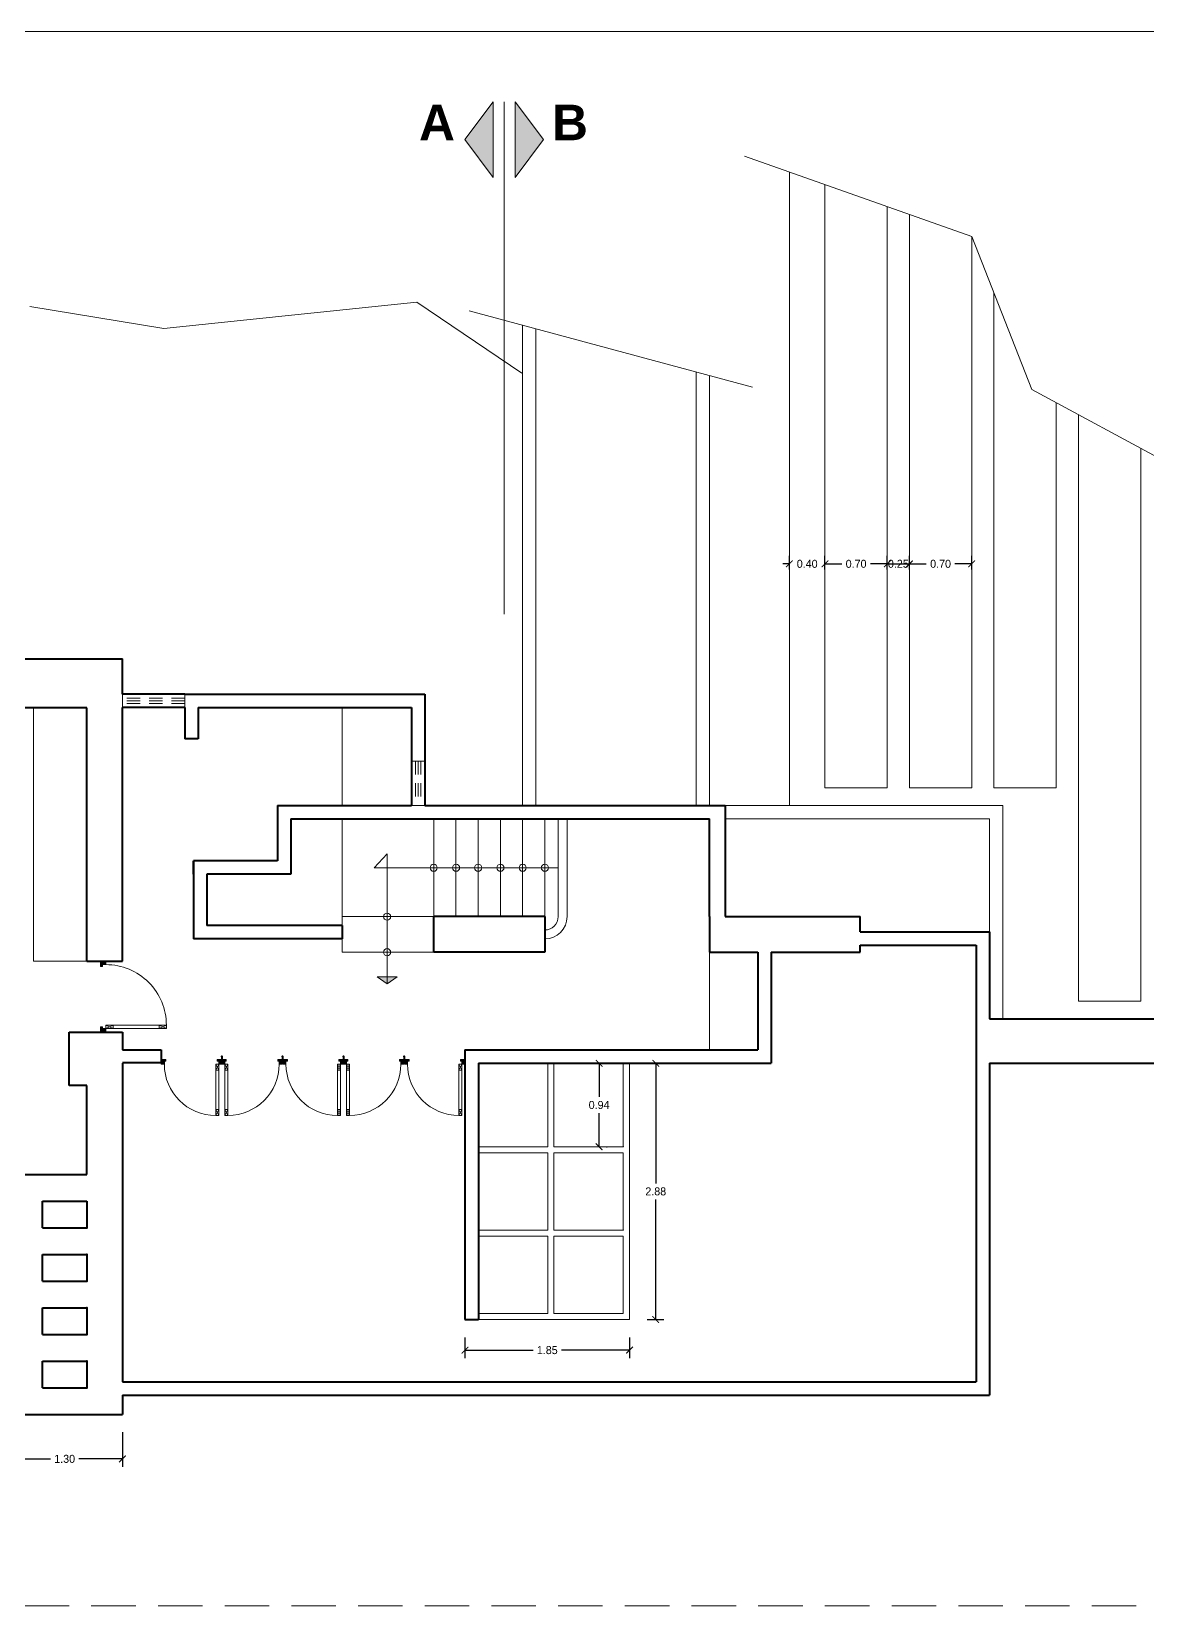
# Model space of a CAD drawing. Header units: metres. Extents: x 0 to 43.1, y 0 to 32.6.
# Drawn here: x 16.58 to 29.13, y 14.82 to 32.6 of the extents above; entities that cross this region are included whole.
import ezdxf

# ---------------------------------------------------------------- set-up
doc = ezdxf.new("R2010")
doc.units = ezdxf.units.M
doc.linetypes.add('DASHED', pattern=[0.75, 0.5, -0.25])
for name, color, linetype, lineweight in [('Ceco.NET 55', 254, 'Continuous', 9), ('doorswindows', 41, 'Continuous', 20), ('equipment', 40, 'Continuous', 15), ('names', 7, 'Continuous', 60), ('nivel', 30, 'Continuous', 13), ('projection', 136, 'DASHED', 9), ('texture', 253, 'Continuous', 9), ('topography', 132, 'Continuous', 15), ('wall high', 5, 'Continuous', 40), ('wall low', 140, 'Continuous', 20), ('window high', 130, 'DASHED', 13)]:
    doc.layers.add(name, color=color, linetype=linetype, lineweight=lineweight)
doc.styles.add('AMBIENTE', font='ARIALBD.TTF', dxfattribs={"height": 0.2})
doc.dimstyles.new('Ceco.NET', dxfattribs={"dimscale": 0.5, "dimtxt": 0.18, "dimasz": 0.15, "dimexe": 0.18, "dimexo": 0.4, "dimgap": 0.09, "dimtad": 0, "dimtih": 1, "dimtoh": 1, "dimzin": 0, "dimdsep": 46, "dimtxsty": 'Standard', "dimblk": 'ARCHTICK', "dimcen": 0.09, "dimclrd": 256, "dimclre": 256, "dimadec": 0, "dimazin": 0, "dimtfac": 1, "dimtofl": 0, "dimtmove": 0, "dimatfit": 3, "dimfxl": 1, "dimtolj": 1, "dimtzin": 0, "dimarcsym": 0})

# ---------------------------------------------------------------- blocks, each defined once
blk = doc.blocks.new('PUERTA')
at = {"layer": 'texture', "ltscale": 0.3}
h = blk.add_hatch(dxfattribs=at)
h.set_pattern_fill('ANSI31', color=256, scale=0.1, style=0)
h.set_pattern_definition([(315, (-170.025657, 504.958743), (-0.00883883476, -0.00883883476), [])])
h.paths.add_polyline_path([(0, 0), (0.05, 0), (0.075, 0), (0.075, 0.025), (0.05, 0.025), (0.05, 0.075), (0, 0.075)])
h.paths.add_polyline_path([(0.925, 0), (1, 0), (1, 0.075), (0.95, 0.075), (0.95, 0.025), (0.925, 0.025)])
for p, q in [((0.05, 0.075), (0.05, 0.925)), ((0.1, 0.925), (0.05, 0.925)), ((0.1, 0.075), (0.1, 0.925)), ((0.1, 0.825), (0.05, 0.825)), ((0, 0.075), (0.05, 0.075)), ((0, 0), (0.05, 0)), ((0.1, 0.175), (0.05, 0.175)), ((0.1, 0.075), (0.05, 0.075)), ((1, 0.075), (0.95, 0.075))]:
    blk.add_line(p, q)
at = {"ltscale": 0.3}
for p, q in [((0, 0.075), (0, 0)), ((0.05, 0.025), (0.05, 0.125)), ((0.075, 0.025), (0.05, 0.025)), ((0.075, 0), (0.05, 0)), ((0.075, 0.025), (0.075, 0)), ((0.95, 0.025), (0.925, 0.025)), ((0.925, 0.025), (0.925, 0)), ((0.95, 0.075), (0.95, 0.025)), ((1, 0.075), (1, 0)), ((0.925, 0), (1, 0))]:
    blk.add_line(p, q, dxfattribs=at)
at = {"layer": 'texture', "ltscale": 0.3}
for p, q in [((0.1, 0.825), (0.05, 0.925)), ((0.05, 0.825), (0.1, 0.925)), ((0.05, 0.075), (0.1, 0.175)), ((0.1, 0.075), (0.05, 0.175))]:
    blk.add_line(p, q, dxfattribs=at)
at = {"layer": 'texture'}
blk.add_arc((0.1, 0.075), 0.85, 0, 90, dxfattribs=at)
blk = doc.blocks.new('arrow')
at = {"ltscale": 0.3}
blk.add_hatch(color=256, dxfattribs=at).paths.add_polyline_path([(-0.078, -0.113), (0, 0), (-0.078, 0.113)])
for p, q in [((0, 0), (-0.078, 0.113)), ((-0.078, 0.113), (-0.078, -0.113)), ((0, 0), (-0.078, -0.113))]:
    blk.add_line(p, q, dxfattribs=at)
blk = doc.blocks.new('_ArchTick')
at = {"color": 0, "const_width": 0.15}
blk.add_lwpolyline([(-0.5, -0.5), (0.5, 0.5)], dxfattribs=at)
blk = doc.blocks.new('*D6')
at = {"layer": 'Defpoints', "color": 0, "ltscale": 0.3}
for p in [(23.303, 20.996), (23.303, 18.114), (23.598, 18.114)]:
    blk.add_point(p, dxfattribs=at)
at = {"layer": 'texture', "lineweight": -2, "ltscale": 0.3}
for p, q in [((23.503, 20.996), (23.688, 20.996)), ((23.598, 20.996), (23.598, 19.646)), ((23.598, 18.114), (23.598, 19.464)), ((23.503, 18.114), (23.688, 18.114))]:
    blk.add_line(p, q, dxfattribs=at)
at = {"layer": 'texture', "lineweight": -2, "ltscale": 0.3, "xscale": 0.075, "yscale": 0.075, "zscale": 0.075}
for p, rotation in [((23.598, 20.996), 90), ((23.598, 18.114), 270)]:
    blk.add_blockref('_ArchTick', p, dxfattribs=dict(at, rotation=rotation))
at = {"layer": 'texture', "color": 0, "ltscale": 0.3, "insert": (23.598, 19.555), "char_height": 0.09, "attachment_point": 5}
blk.add_mtext('\\A1;2.88', dxfattribs=at)
blk = doc.blocks.new('*D7')
at = {"layer": 'Defpoints', "color": 0, "ltscale": 0.3}
for p in [(21.453, 18.114), (23.303, 18.114), (21.453, 17.77)]:
    blk.add_point(p, dxfattribs=at)
at = {"layer": 'texture', "lineweight": -2, "ltscale": 0.3}
for p, q in [((21.453, 17.914), (21.453, 17.68)), ((23.303, 17.914), (23.303, 17.68)), ((21.453, 17.77), (22.218, 17.77)), ((23.303, 17.77), (22.539, 17.77))]:
    blk.add_line(p, q, dxfattribs=at)
at = {"layer": 'texture', "lineweight": -2, "ltscale": 0.3, "xscale": 0.075, "yscale": 0.075, "zscale": 0.075, "rotation": 180}
blk.add_blockref('_ArchTick', (21.453, 17.77), dxfattribs=at)
at = {"layer": 'texture', "lineweight": -2, "ltscale": 0.3, "xscale": 0.075, "yscale": 0.075, "zscale": 0.075}
blk.add_blockref('_ArchTick', (23.303, 17.77), dxfattribs=at)
at = {"layer": 'texture', "color": 0, "ltscale": 0.3, "insert": (22.378, 17.77), "char_height": 0.09, "attachment_point": 5}
blk.add_mtext('\\A1;1.85', dxfattribs=at)
blk = doc.blocks.new('*D8')
at = {"layer": 'Defpoints', "color": 0, "ltscale": 0.3}
for p in [(22.843, 20.996), (22.961, 20.996), (22.843, 20.058)]:
    blk.add_point(p, dxfattribs=at)
at = {"layer": 'texture', "lineweight": -2, "ltscale": 0.3}
for p, q in [((22.961, 20.996), (22.961, 20.618)), ((23.043, 20.996), (23.051, 20.996)), ((22.961, 20.058), (22.961, 20.436)), ((23.043, 20.058), (23.051, 20.058))]:
    blk.add_line(p, q, dxfattribs=at)
at = {"layer": 'texture', "lineweight": -2, "ltscale": 0.3, "xscale": 0.075, "yscale": 0.075, "zscale": 0.075}
for p, rotation in [((22.961, 20.996), 90), ((22.961, 20.058), 270)]:
    blk.add_blockref('_ArchTick', p, dxfattribs=dict(at, rotation=rotation))
at = {"layer": 'texture', "color": 0, "ltscale": 0.3, "insert": (22.961, 20.527), "char_height": 0.09, "attachment_point": 5}
blk.add_mtext('\\A1;0.94', dxfattribs=at)
blk = doc.blocks.new('*D9')
at = {"layer": 'Defpoints', "color": 0, "ltscale": 0.3}
for p in [(16.301, 17.046), (17.601, 17.046), (17.601, 16.547)]:
    blk.add_point(p, dxfattribs=at)
at = {"layer": 'texture', "lineweight": -2, "ltscale": 0.3}
for p, q in [((16.301, 16.846), (16.301, 16.457)), ((17.601, 16.846), (17.601, 16.457)), ((16.301, 16.547), (16.792, 16.547)), ((17.601, 16.547), (17.111, 16.547))]:
    blk.add_line(p, q, dxfattribs=at)
at = {"layer": 'texture', "lineweight": -2, "ltscale": 0.3, "xscale": 0.075, "yscale": 0.075, "zscale": 0.075, "rotation": 180}
blk.add_blockref('_ArchTick', (16.301, 16.547), dxfattribs=at)
at = {"layer": 'texture', "lineweight": -2, "ltscale": 0.3, "xscale": 0.075, "yscale": 0.075, "zscale": 0.075}
blk.add_blockref('_ArchTick', (17.601, 16.547), dxfattribs=at)
at = {"layer": 'texture', "color": 0, "ltscale": 0.3, "insert": (16.951, 16.547), "char_height": 0.09, "attachment_point": 5}
blk.add_mtext('\\A1;1.30', dxfattribs=at)
blk = doc.blocks.new('*D17')
at = {"layer": 'Defpoints', "color": 0, "ltscale": 0.3}
for p in [(25.501, 26.614), (25.101, 26.351), (25.501, 26.351)]:
    blk.add_point(p, dxfattribs=at)
at = {"layer": 'texture', "lineweight": -2, "ltscale": 0.3}
for p, q in [((25.101, 26.551), (25.101, 26.704)), ((25.501, 26.551), (25.501, 26.704)), ((25.101, 26.614), (25.026, 26.614)), ((25.501, 26.614), (25.576, 26.614))]:
    blk.add_line(p, q, dxfattribs=at)
at = {"layer": 'texture', "lineweight": -2, "ltscale": 0.3, "xscale": 0.075, "yscale": 0.075, "zscale": 0.075}
blk.add_blockref('_ArchTick', (25.101, 26.614), dxfattribs=at)
at = {"layer": 'texture', "lineweight": -2, "ltscale": 0.3, "xscale": 0.075, "yscale": 0.075, "zscale": 0.075, "rotation": 180}
blk.add_blockref('_ArchTick', (25.501, 26.614), dxfattribs=at)
at = {"layer": 'texture', "color": 0, "ltscale": 0.3, "insert": (25.301, 26.614), "char_height": 0.09, "attachment_point": 5}
blk.add_mtext('\\A1;0.40', dxfattribs=at)
blk = doc.blocks.new('*D18')
at = {"layer": 'Defpoints', "color": 0, "ltscale": 0.3}
for p in [(26.201, 26.614), (25.501, 26.351), (26.201, 26.351)]:
    blk.add_point(p, dxfattribs=at)
at = {"layer": 'texture', "lineweight": -2, "ltscale": 0.3}
for p, q in [((25.501, 26.551), (25.501, 26.704)), ((26.201, 26.551), (26.201, 26.704)), ((25.501, 26.614), (25.69, 26.614)), ((26.201, 26.614), (26.013, 26.614))]:
    blk.add_line(p, q, dxfattribs=at)
at = {"layer": 'texture', "lineweight": -2, "ltscale": 0.3, "xscale": 0.075, "yscale": 0.075, "zscale": 0.075, "rotation": 180}
blk.add_blockref('_ArchTick', (25.501, 26.614), dxfattribs=at)
at = {"layer": 'texture', "lineweight": -2, "ltscale": 0.3, "xscale": 0.075, "yscale": 0.075, "zscale": 0.075}
blk.add_blockref('_ArchTick', (26.201, 26.614), dxfattribs=at)
at = {"layer": 'texture', "color": 0, "ltscale": 0.3, "insert": (25.851, 26.614), "char_height": 0.09, "attachment_point": 5}
blk.add_mtext('\\A1;0.70', dxfattribs=at)
blk = doc.blocks.new('*D19')
at = {"layer": 'Defpoints', "color": 0, "ltscale": 0.3}
for p in [(26.451, 26.614), (26.201, 26.351), (26.451, 26.351)]:
    blk.add_point(p, dxfattribs=at)
at = {"layer": 'texture', "lineweight": -2, "ltscale": 0.3}
for p, q in [((26.201, 26.551), (26.201, 26.704)), ((26.451, 26.551), (26.451, 26.704)), ((26.201, 26.614), (26.451, 26.614))]:
    blk.add_line(p, q, dxfattribs=at)
at = {"layer": 'texture', "lineweight": -2, "ltscale": 0.3, "xscale": 0.075, "yscale": 0.075, "zscale": 0.075, "rotation": 180}
blk.add_blockref('_ArchTick', (26.201, 26.614), dxfattribs=at)
at = {"layer": 'texture', "lineweight": -2, "ltscale": 0.3, "xscale": 0.075, "yscale": 0.075, "zscale": 0.075}
blk.add_blockref('_ArchTick', (26.451, 26.614), dxfattribs=at)
at = {"layer": 'texture', "color": 0, "ltscale": 0.3, "insert": (26.326, 26.614), "char_height": 0.09, "attachment_point": 5}
blk.add_mtext('\\A1;0.25', dxfattribs=at)
blk = doc.blocks.new('*D20')
at = {"layer": 'Defpoints', "color": 0, "ltscale": 0.3}
for p in [(27.151, 26.614), (26.451, 26.351), (27.151, 26.351)]:
    blk.add_point(p, dxfattribs=at)
at = {"layer": 'texture', "lineweight": -2, "ltscale": 0.3}
for p, q in [((26.451, 26.551), (26.451, 26.704)), ((27.151, 26.551), (27.151, 26.704)), ((26.451, 26.614), (26.64, 26.614)), ((27.151, 26.614), (26.963, 26.614))]:
    blk.add_line(p, q, dxfattribs=at)
at = {"layer": 'texture', "lineweight": -2, "ltscale": 0.3, "xscale": 0.075, "yscale": 0.075, "zscale": 0.075, "rotation": 180}
blk.add_blockref('_ArchTick', (26.451, 26.614), dxfattribs=at)
at = {"layer": 'texture', "lineweight": -2, "ltscale": 0.3, "xscale": 0.075, "yscale": 0.075, "zscale": 0.075}
blk.add_blockref('_ArchTick', (27.151, 26.614), dxfattribs=at)
at = {"layer": 'texture', "color": 0, "ltscale": 0.3, "insert": (26.801, 26.614), "char_height": 0.09, "attachment_point": 5}
blk.add_mtext('\\A1;0.70', dxfattribs=at)
blk = doc.blocks.new('piso 3')
at = {"layer": 'Ceco.NET 55', "ltscale": 0.3}
h = blk.add_hatch(color=256, dxfattribs=at)
h.paths.add_polyline_path([(22.016, 30.96), (22.336, 31.385), (22.016, 31.809)])
h.paths.add_polyline_path([(21.77, 31.809), (21.45, 31.385), (21.77, 30.96)])
for p, q in [((21.45, 31.385), (21.77, 31.809)), ((21.77, 31.809), (21.77, 30.96)), ((21.893, 31.809), (21.893, 26.049)), ((22.016, 31.809), (22.016, 30.96)), ((22.336, 31.385), (22.016, 31.809)), ((21.77, 30.96), (21.45, 31.385)), ((22.016, 30.96), (22.336, 31.385))]:
    blk.add_line(p, q, dxfattribs=at)
blk.add_lwpolyline([(43.1, 0), (0, 0), (0, 32.6), (43.1, 32.6)], dxfattribs=at)
at = {"layer": 'doorswindows', "ltscale": 0.3}
for p, q in [((22.383, 20.058), (22.383, 20.996)), ((22.453, 20.058), (22.453, 20.996)), ((23.233, 20.058), (23.233, 20.996)), ((23.303, 18.114), (23.303, 20.996)), ((22.383, 20.058), (21.603, 20.058)), ((22.383, 19.988), (21.603, 19.988)), ((22.383, 19.121), (22.383, 19.988)), ((23.233, 20.058), (22.453, 20.058)), ((23.233, 19.988), (22.453, 19.988)), ((22.453, 19.121), (22.453, 19.988)), ((23.233, 19.121), (23.233, 19.988)), ((22.383, 19.121), (21.603, 19.121)), ((22.383, 19.051), (21.603, 19.051)), ((22.383, 18.184), (22.383, 19.051)), ((23.233, 19.121), (22.453, 19.121)), ((22.453, 18.184), (22.453, 19.051)), ((23.233, 19.051), (22.453, 19.051)), ((23.233, 18.184), (23.233, 19.051)), ((21.603, 18.184), (22.383, 18.184)), ((22.453, 18.184), (23.233, 18.184)), ((21.603, 18.114), (23.303, 18.114))]:
    blk.add_line(p, q, dxfattribs=at)
at = {"layer": 'doorswindows'}
for p in [(23.233, 20.058), (23.233, 19.121)]:
    blk.add_point(p, dxfattribs=at)
at = {"layer": 'equipment'}
for p, q in [((25.101, 23.896), (25.101, 31.022)), ((25.501, 24.096), (25.501, 30.881)), ((26.201, 24.096), (26.201, 30.633)), ((26.451, 24.096), (26.451, 30.544)), ((27.151, 24.096), (27.151, 30.297)), ((27.401, 24.096), (27.401, 29.658)), ((28.101, 24.096), (28.101, 28.425)), ((28.351, 21.696), (28.351, 28.29)), ((29.051, 21.696), (29.051, 27.914)), ((16.601, 22.146), (16.601, 24.996)), ((25.501, 24.096), (26.201, 24.096)), ((26.451, 24.096), (27.151, 24.096)), ((27.401, 24.096), (28.101, 24.096)), ((28.351, 21.696), (29.051, 21.696))]:
    blk.add_line(p, q, dxfattribs=at)
at = {"layer": 'equipment', "ltscale": 0.3}
for p, q in [((24.201, 22.246), (24.201, 21.146)), ((16.601, 22.146), (17.201, 22.146))]:
    blk.add_line(p, q, dxfattribs=at)
at = {"layer": 'nivel', "ltscale": 0.3}
for p, q in [((20.071, 23.896), (20.071, 24.997)), ((20.072, 22.876), (20.072, 23.746)), ((20.072, 22.246), (20.072, 22.876)), ((21.101, 22.646), (20.072, 22.646)), ((21.101, 22.246), (20.072, 22.246))]:
    blk.add_line(p, q, dxfattribs=at)
at = {"layer": 'nivel'}
for p, q in [((21.101, 23.746), (21.101, 22.646)), ((21.351, 23.746), (21.351, 22.646)), ((21.601, 23.746), (21.601, 22.646)), ((21.851, 23.746), (21.851, 22.646)), ((22.101, 23.746), (22.101, 22.646)), ((22.351, 23.746), (22.351, 22.646))]:
    blk.add_line(p, q, dxfattribs=at)
at = {"layer": 'projection'}
blk.add_line((14.251, 14.896), (36.551, 14.896), dxfattribs=at)
at = {"layer": 'texture'}
for p, q in [((22.101, 23.896), (22.101, 29.297)), ((22.251, 23.896), (22.251, 29.257)), ((24.051, 23.896), (24.051, 28.773)), ((24.201, 23.896), (24.201, 28.733))]:
    blk.add_line(p, q, dxfattribs=at)
at = {"layer": 'texture', "ltscale": 0.3}
for p, q in [((20.433, 23.196), (20.577, 23.354)), ((20.577, 21.89), (20.577, 23.354)), ((22.501, 23.196), (20.433, 23.196))]:
    blk.add_line(p, q, dxfattribs=at)
for centre in [(21.101, 23.196), (21.353, 23.196), (21.601, 23.196), (21.851, 23.196), (22.101, 23.196), (22.351, 23.196), (20.577, 22.646), (20.577, 22.246)]:
    blk.add_circle(centre, 0.04, dxfattribs=at)
at = {"layer": 'topography'}
for p, q in [((27.151, 30.297), (24.596, 31.201)), ((27.826, 28.573), (27.151, 30.297)), ((29.381, 27.736), (27.826, 28.573))]:
    blk.add_line(p, q, dxfattribs=at)
at = {"layer": 'topography', "ltscale": 0.3}
for p, q in [((19.432, 29.403), (20.91, 29.558)), ((20.91, 29.558), (22.091, 28.757)), ((16.558, 29.51), (18.067, 29.259)), ((18.067, 29.259), (19.432, 29.403))]:
    blk.add_line(p, q, dxfattribs=at)
at = {"layer": 'wall high'}
for p, q in [((15.501, 25.546), (17.601, 25.546)), ((17.601, 25.147), (17.601, 25.546)), ((18.301, 25.147), (21.001, 25.147)), ((21.001, 25.147), (21.001, 24.396)), ((17.201, 24.996), (13.964, 24.996)), ((17.201, 24.496), (17.201, 24.996)), ((17.601, 24.496), (17.601, 24.997)), ((18.451, 24.997), (20.851, 24.997)), ((20.851, 24.997), (20.851, 24.396)), ((17.201, 22.146), (17.201, 24.496)), ((17.601, 22.146), (17.601, 24.496)), ((19.346, 23.896), (20.851, 23.896)), ((21.001, 23.896), (24.379, 23.896)), ((19.496, 23.746), (24.201, 23.746)), ((19.346, 23.272), (18.401, 23.272)), ((18.401, 23.122), (18.401, 23.272)), ((19.496, 23.122), (18.551, 23.122)), ((22.351, 22.646), (21.101, 22.646)), ((22.351, 22.646), (22.351, 22.246)), ((24.201, 22.646), (24.201, 22.246)), ((24.379, 22.646), (25.897, 22.646)), ((25.897, 22.476), (25.897, 22.646)), ((27.351, 22.476), (27.351, 21.496)), ((22.351, 22.246), (21.101, 22.246)), ((24.201, 22.246), (24.745, 22.246)), ((24.895, 22.246), (25.897, 22.246)), ((25.897, 22.246), (25.897, 22.326)), ((27.201, 22.326), (27.201, 17.414)), ((17.201, 22.146), (17.601, 22.146)), ((17.001, 20.746), (17.001, 21.346)), ((17.001, 21.346), (17.601, 21.346)), ((17.601, 21.346), (17.601, 21.146)), ((27.351, 21.496), (30.601, 21.496)), ((17.601, 20.996), (17.601, 17.414)), ((21.453, 21.146), (24.745, 21.146)), ((21.453, 21.146), (21.453, 21.146)), ((21.603, 20.996), (24.895, 20.996)), ((21.603, 20.996), (21.603, 18.114)), ((27.351, 20.996), (29.801, 20.996)), ((27.351, 20.996), (27.351, 17.264)), ((17.201, 20.746), (17.001, 20.746)), ((17.201, 19.746), (17.201, 20.746)), ((16.301, 19.746), (17.201, 19.746)), ((16.701, 19.446), (17.201, 19.446)), ((16.701, 19.146), (16.701, 19.446)), ((16.701, 19.146), (17.201, 19.146)), ((16.701, 18.846), (17.201, 18.846)), ((16.701, 18.546), (16.701, 18.846)), ((16.701, 18.546), (17.201, 18.546)), ((16.701, 18.246), (17.201, 18.246)), ((16.701, 17.946), (16.701, 18.246)), ((16.701, 17.946), (17.201, 17.946)), ((16.701, 17.346), (16.701, 17.646)), ((16.701, 17.646), (17.201, 17.646)), ((16.701, 17.346), (17.201, 17.346)), ((17.601, 17.264), (17.601, 17.046)), ((16.301, 17.046), (17.601, 17.046))]:
    blk.add_line(p, q, dxfattribs=at)
at = {"layer": 'wall high', "ltscale": 0.3}
for p, q in [((18.301, 25.147), (17.601, 25.147)), ((18.301, 24.997), (17.601, 24.997)), ((18.301, 24.997), (18.301, 24.647)), ((18.451, 24.997), (18.451, 24.647)), ((18.451, 24.647), (18.301, 24.647)), ((20.851, 24.396), (20.851, 23.896)), ((21.001, 24.396), (21.001, 23.896)), ((19.346, 23.896), (19.346, 23.272)), ((24.379, 23.896), (24.379, 23.746)), ((19.496, 23.746), (19.496, 23.122)), ((24.201, 22.646), (24.201, 23.746)), ((24.379, 23.746), (24.379, 22.646)), ((18.401, 23.272), (18.401, 22.396)), ((18.551, 23.122), (18.551, 22.546)), ((21.101, 22.246), (21.101, 22.646)), ((20.072, 22.546), (18.551, 22.546)), ((20.072, 22.546), (20.072, 22.396)), ((25.897, 22.476), (27.351, 22.476)), ((20.072, 22.396), (18.401, 22.396)), ((24.745, 22.246), (24.745, 21.146)), ((24.895, 22.246), (24.895, 20.996)), ((25.897, 22.326), (27.201, 22.326)), ((17.601, 21.146), (18.035, 21.146)), ((18.035, 21.002), (17.601, 21.002)), ((18.035, 21.146), (18.035, 21.002)), ((18.718, 21.074), (18.718, 21.002)), ((19.402, 21.074), (19.402, 20.999)), ((20.086, 21.074), (20.086, 20.999)), ((20.77, 21.074), (20.77, 20.999)), ((21.453, 21.146), (21.453, 18.114)), ((17.201, 19.446), (17.201, 19.146)), ((17.201, 18.846), (17.201, 18.546)), ((17.201, 18.246), (17.201, 17.946)), ((21.453, 18.114), (21.603, 18.114)), ((17.201, 17.646), (17.201, 17.346)), ((17.601, 17.414), (27.201, 17.414)), ((17.601, 17.264), (27.351, 17.264))]:
    blk.add_line(p, q, dxfattribs=at)
at = {"layer": 'wall high'}
for p in [(18.718, 21.074), (19.402, 21.074), (20.086, 21.074), (20.77, 21.074), (17.201, 19.146), (17.201, 18.846), (17.201, 18.546), (17.201, 18.246), (17.201, 17.946), (17.201, 17.646), (17.201, 17.346)]:
    blk.add_point(p, dxfattribs=at)
at = {"layer": 'wall low', "ltscale": 0.3}
for p, q in [((21.499, 29.459), (24.687, 28.602)), ((27.351, 23.746), (27.351, 22.476))]:
    blk.add_line(p, q, dxfattribs=at)
at = {"layer": 'wall low'}
for p, q in [((24.379, 23.896), (27.501, 23.896)), ((27.501, 23.896), (27.501, 21.496)), ((22.501, 23.746), (22.501, 22.646)), ((22.501, 23.746), (22.501, 22.646)), ((22.601, 23.746), (22.601, 22.646)), ((24.379, 23.746), (27.351, 23.746))]:
    blk.add_line(p, q, dxfattribs=at)
for radius in [0.25, 0.15]:
    blk.add_arc((22.351, 22.646), radius, 270, 0, dxfattribs=at)
at = {"layer": 'window high', "ltscale": 0.3}
for p, q in [((17.601, 24.997), (17.601, 25.147)), ((18.301, 25.102), (17.601, 25.102)), ((18.301, 25.072), (17.601, 25.072)), ((18.301, 24.997), (18.301, 25.147)), ((18.301, 25.042), (17.601, 25.042)), ((21.001, 24.396), (20.851, 24.396)), ((20.896, 24.396), (20.896, 23.896)), ((20.926, 24.396), (20.926, 23.896)), ((20.956, 24.396), (20.956, 23.896)), ((21.001, 23.896), (20.851, 23.896))]:
    blk.add_line(p, q, dxfattribs=at)
at = {"layer": 'doorswindows', "ltscale": 0.3}
for p, xscale, yscale, zscale, rotation in [((17.355, 21.346), -0.8000000000000113, 0.8000000000000113, 0.8, 270.0000000000162), ((18.718, 21.038), 0.6800000000000069, 0.6800000000000069, 0.68, 179.9999999999952), ((18.718, 21.038), -0.6800000000000069, 0.6800000000000069, 0.68, 180.0000000000047), ((20.086, 21.038), 0.6800000000000069, 0.6800000000000069, 0.68, 179.9999999999952), ((20.086, 21.038), -0.6800000000000069, 0.6800000000000069, 0.68, 180.0000000000047), ((21.453, 21.038), 0.6800000000000069, 0.6800000000000069, 0.68, 179.9999999999952)]:
    blk.add_blockref('PUERTA', p, dxfattribs=dict(at, xscale=xscale, yscale=yscale, zscale=zscale, rotation=rotation))
at = {"layer": 'texture', "ltscale": 0.3, "rotation": 270}
blk.add_blockref('arrow', (20.577, 21.89), dxfattribs=at)
at = {"layer": 'names', "ltscale": 0.3, "char_height": 0.4, "width": 0.4062, "attachment_point": 1, "style": 'AMBIENTE'}
for s, insert in [('A', (20.936, 31.778)), ('B', (22.432, 31.778))]:
    blk.add_mtext(s, dxfattribs=dict(at, insert=insert))
at = {"layer": 'texture', "ltscale": 0.3}
for p1, p2, distance, picture, middle in [((25.101, 26.351), (25.501, 26.351), 0.263, '*D17', (25.301, 26.614)), ((25.501, 26.351), (26.201, 26.351), 0.263, '*D18', (25.851, 26.614)), ((26.451, 26.351), (27.151, 26.351), 0.263, '*D20', (26.801, 26.614)), ((22.843, 20.058), (22.843, 20.996), -0.118, '*D8', (22.961, 20.527)), ((23.303, 20.996), (23.303, 18.114), 0.295, '*D6', (23.598, 19.555)), ((23.303, 18.114), (21.453, 18.114), 0.344, '*D7', (22.378, 17.77)), ((16.301, 17.046), (17.601, 17.046), -0.499, '*D9', (16.951, 16.547))]:
    dim = blk.add_aligned_dim(p1=p1, p2=p2, distance=distance, dimstyle='Ceco.NET', dxfattribs=at)
    dim.commit()
    dim.dimension.update_dxf_attribs({"geometry": picture, "text_midpoint": middle})
dim = blk.add_linear_dim(base=(26.451, 26.614), p1=(26.201, 26.351), p2=(26.451, 26.351), angle=0, dimstyle='Ceco.NET', dxfattribs=at)
dim.commit()
dim.dimension.update_dxf_attribs({"geometry": '*D19', "text_midpoint": (26.326, 26.614), "dimtype": 161})

msp = doc.modelspace()

# ---------------------------------------------------------------- block references
msp.add_blockref('piso 3', (0, 0))

doc.saveas('drawing.dxf')
